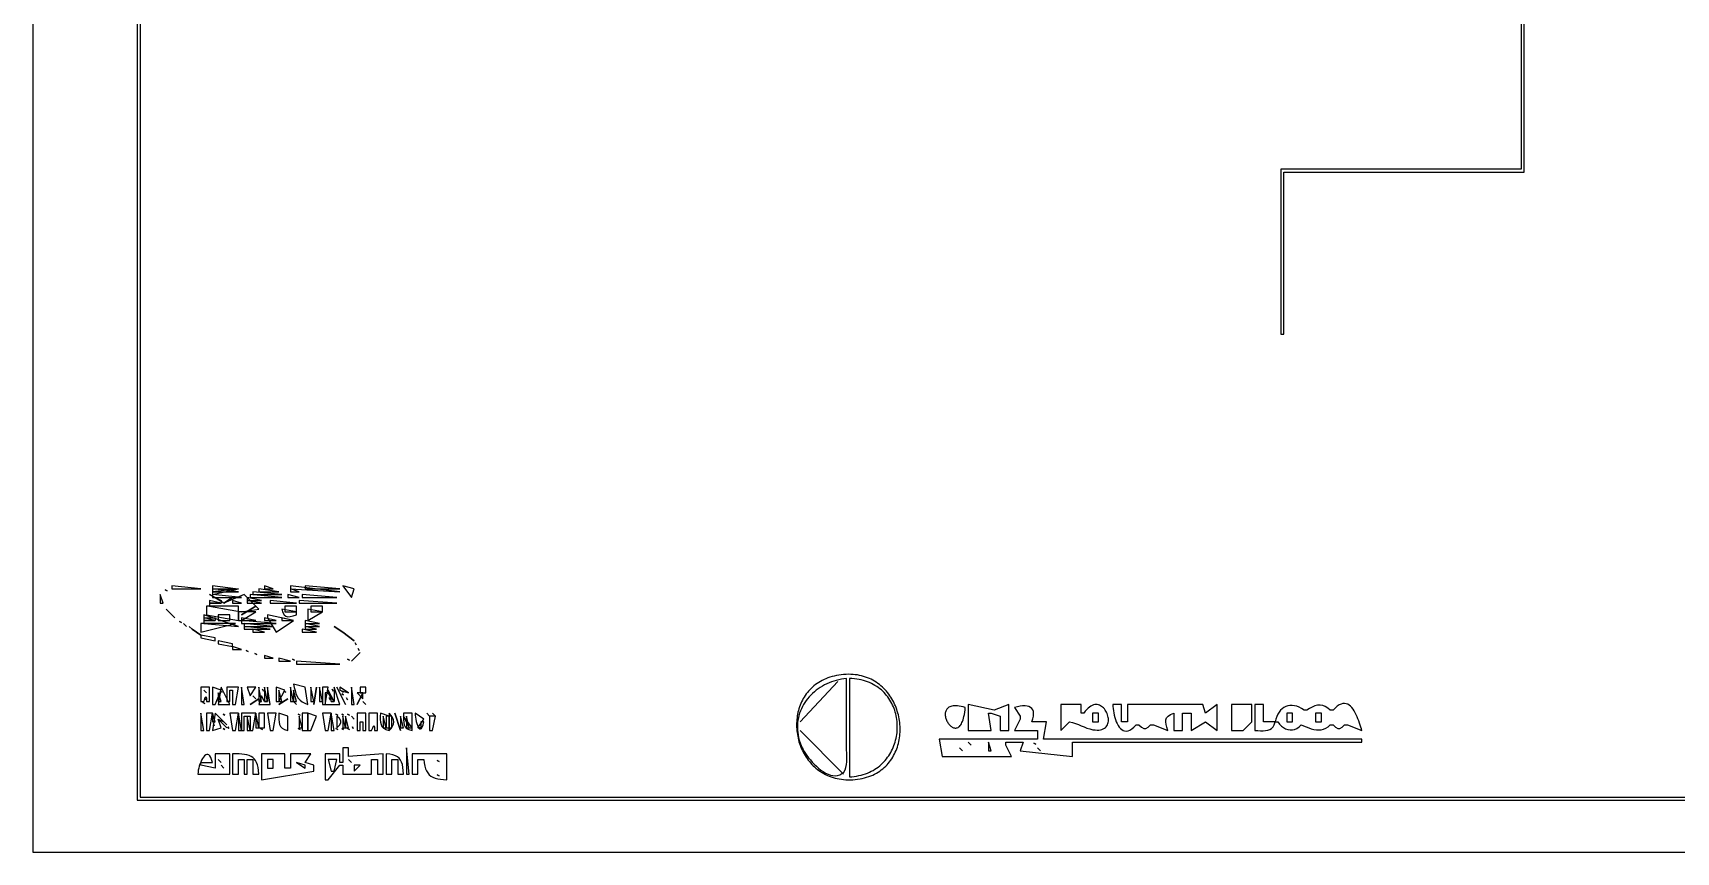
# Model space of a CAD drawing. Extents: x 0 to 1224, y 0 to 792.
# Drawn here: x 0 to 568, y 0 to 283 of the extents above; entities that cross this region are included whole.
import ezdxf

# ---------------------------------------------------------------- set-up
doc = ezdxf.new("R2010")
doc.units = 0
for name, color, linetype in [('C141', 141, 'CONTINUOUS'), ('C143', 143, 'CONTINUOUS'), ('C144', 144, 'CONTINUOUS'), ('C145', 145, 'CONTINUOUS'), ('C146', 146, 'CONTINUOUS'), ('C151', 151, 'CONTINUOUS'), ('C152', 152, 'CONTINUOUS'), ('C153', 153, 'CONTINUOUS'), ('C154', 154, 'CONTINUOUS'), ('C155', 155, 'CONTINUOUS'), ('C156', 156, 'CONTINUOUS'), ('C157', 157, 'CONTINUOUS'), ('C161', 161, 'CONTINUOUS'), ('C163', 163, 'CONTINUOUS'), ('C164', 164, 'CONTINUOUS'), ('C165', 165, 'CONTINUOUS'), ('C167', 167, 'CONTINUOUS'), ('C175', 175, 'CONTINUOUS'), ('C177', 177, 'CONTINUOUS'), ('C21', 21, 'CONTINUOUS'), ('C251', 251, 'CONTINUOUS'), ('C252', 252, 'CONTINUOUS'), ('C253', 253, 'CONTINUOUS'), ('C254', 254, 'CONTINUOUS'), ('C30', 30, 'CONTINUOUS'), ('C33', 33, 'CONTINUOUS'), ('C43', 43, 'CONTINUOUS'), ('C7', 7, 'CONTINUOUS')]:
    doc.layers.add(name, color=color, linetype=linetype)

msp = doc.modelspace()

# ---------------------------------------------------------------- linework, layer by layer
at = {"layer": 'C141'}
msp.add_lwpolyline([(76, 90), (76, 89), (86, 89), (76, 90)], dxfattribs=at)
at = {"layer": 'C143'}
for points in [[(72, 80), (72, 79), (84, 79), (72, 80)], [(81, 82), (81, 81), (84, 76), (90, 80), (81, 82)], [(90, 58), (90.2609, 56.8492), (90.5319, 55.7996), (90.8402, 54.8477), (91.213, 53.9902), (91.6776, 53.2237), (92.2613, 52.5449), (92.9914, 51.9502), (93.8952, 51.4363), (95, 51), (94, 57), (90, 58)], [(64.666664, 55.666668), (65.333336, 55.333332), (64.666664, 55.666668)], [(85, 51), (88, 53), (85, 51)], [(108, 47), (108, 43), (109, 43), (108, 47)], [(127, 47), (127, 43), (128, 43), (127, 47)]]:
    msp.add_lwpolyline(points, dxfattribs=at)
at = {"layer": 'C144'}
msp.add_lwpolyline([(72, 48), (72, 42), (73, 42), (73, 47), (75, 47), (75, 42), (76, 42), (77, 48), (72, 48)], dxfattribs=at)
at = {"layer": 'C145'}
msp.add_lwpolyline([(74, 57), (75, 54), (77, 57), (74, 57)], dxfattribs=at)
at = {"layer": 'C146'}
for points in [[(92, 87), (92, 86), (105, 86), (92, 87)], [(120, 48), (119.9931, 46.855), (119.9958, 45.8174), (120.0578, 44.8901), (120.2289, 44.0755), (120.5588, 43.3766), (121.0975, 42.7959), (121.8946, 42.3361), (123, 42), (123, 43), (123, 47), (120, 48)]]:
    msp.add_lwpolyline(points, dxfattribs=at)
at = {"layer": 'C151'}
for points in [[(62, 92), (62, 91), (70, 91), (62, 92)], [(71, 91), (62, 90), (62, 89), (71, 91)], [(94, 92), (94, 91), (106, 91), (94, 92)], [(65, 57), (64, 51), (68, 51), (65, 57)], [(99, 57), (99, 52), (100, 52), (99, 57)], [(79.333336, 56.333332), (79.666664, 55.666668), (79.333336, 56.333332)], [(106.666664, 55.666668), (107.333336, 55.333332), (106.666664, 55.666668)], [(112, 55), (114, 53), (114, 55), (112, 55)], [(62, 48), (62, 45), (63, 45), (62, 48)], [(106.666664, 42.666668), (107.333336, 42.333332), (106.666664, 42.666668)]]:
    msp.add_lwpolyline(points, dxfattribs=at)
at = {"layer": 'C152'}
for points in [[(80, 81), (80, 80), (84, 80), (80, 81)], [(86, 81), (86, 80), (90, 80), (86, 81)], [(58, 79), (58, 76), (70, 79), (58, 79)], [(73, 79), (73, 78), (83, 78), (73, 79)], [(103.333336, 56.333332), (103.666664, 55.666668), (103.333336, 56.333332)]]:
    msp.add_lwpolyline(points, dxfattribs=at)
at = {"layer": 'C153'}
for points in [[(80, 92), (80, 91), (83, 91), (80, 92)], [(71, 83), (71, 80), (72, 80), (77, 83), (71, 83)], [(86, 84), (86.3425, 82.8193), (86.7865, 82.0135), (87.3454, 81.5365), (88.0327, 81.3425), (88.8618, 81.3857), (89.8464, 81.6201), (91, 82), (91, 83), (86, 84)], [(95, 84), (95, 80), (100, 83), (95, 84)], [(73, 78), (73, 77), (82, 77), (73, 78)], [(94, 79), (94, 78), (99, 78), (94, 79)], [(63, 48), (62, 42), (65, 43), (64, 46), (66, 45), (63, 48)], [(77, 48), (77, 43), (78, 43), (77, 48)], [(122, 47), (122, 43), (124, 43), (124, 47), (122, 47)]]:
    msp.add_lwpolyline(points, dxfattribs=at)
at = {"layer": 'C154'}
for points in [[(62, 91), (62, 90), (71, 90), (62, 91)], [(78, 91), (78, 90), (85, 90), (78, 91)], [(61, 87), (61, 86), (65, 86), (61, 87)], [(62, 89), (62, 88), (72, 88), (62, 89)], [(69, 87), (69, 86), (72, 86), (69, 87)], [(74, 87), (74, 86), (79, 86), (74, 87)], [(75, 89), (75, 88), (86, 88), (75, 89)], [(82, 87), (82, 86), (91, 86), (82, 87)], [(88, 89), (88, 88), (92, 88), (88, 89)], [(59, 81), (59, 80), (63, 80), (59, 81)], [(60, 85), (60, 82), (71, 80), (71, 85), (60, 85)], [(72, 82), (77, 85), (72, 82)], [(72, 81), (72, 80), (77, 80), (72, 81)], [(87, 85), (87, 83), (91, 83), (91, 85), (87, 85)], [(76, 77), (76, 76), (80, 76), (76, 77)], [(58, 57), (58, 52), (59, 52), (59.3548, 52.9978), (59.6342, 53.5822), (59.8361, 53.6678), (59.9587, 53.1688), (60, 52), (61, 52), (61, 57), (58, 57)], [(62, 57), (62, 51), (63, 51), (65, 56), (62, 57)], [(72, 57), (72, 51), (73, 51), (72, 57)], [(80, 57), (80, 52), (81, 52), (80, 57)], [(89, 57), (89, 52), (90, 52), (89, 57)], [(96, 57), (96, 52), (97, 52), (96, 57)], [(106, 57), (106, 56), (109, 55), (106, 57)], [(110, 57), (110, 51), (111, 51), (110, 57)], [(64, 55), (64, 52), (65, 52), (64, 55)], [(102.333336, 53.333332), (102.666664, 52.666668), (102.333336, 53.333332)], [(108.333336, 53.333332), (108.666664, 52.666668), (108.333336, 53.333332)], [(114, 55), (112, 51), (114, 55)], [(58, 48), (58, 42), (59, 42), (58, 48)], [(68, 48), (69, 42), (70, 42), (71, 48), (68, 48)], [(81, 48), (82, 42), (83, 42), (84, 48), (81, 48)], [(85, 48), (84.9931, 46.855), (84.9958, 45.8174), (85.0578, 44.8901), (85.2289, 44.0755), (85.5588, 43.3766), (86.0975, 42.7959), (86.8946, 42.3361), (88, 42), (88, 43), (88, 47), (85, 48)], [(95, 48), (95, 42), (96, 42), (98, 47), (95, 48)], [(100, 48), (101, 42), (102, 42), (103, 48), (100, 48)], [(112, 48), (112, 42), (113, 42), (113, 45), (114, 45), (114, 42), (115, 42), (115, 48), (114, 48), (112, 48)], [(116, 48), (116, 42), (117, 42), (117.3548, 42.9978), (117.6342, 43.5822), (117.8361, 43.6678), (117.9587, 43.1688), (118, 42), (119, 42), (119, 48), (118, 48), (116, 48)], [(132, 48), (132.0287, 47.3538), (132.1063, 46.6446), (132.2278, 45.9045), (132.3881, 45.166), (132.582, 44.4616), (132.8045, 43.8236), (133.0504, 43.2844), (133.3147, 42.8765), (133.5922, 42.6323), (133.8778, 42.5841), (134.1666, 42.7643), (134.4532, 43.2055), (134.7327, 43.9399), (135, 45), (134, 45), (134, 43), (133, 43), (135, 46), (132, 48)], [(62.333332, 44.333332), (62.666668, 43.666668), (62.333332, 44.333332)], [(91.666664, 42.666668), (92.333336, 42.333332), (91.666664, 42.666668)], [(108.666664, 42.666668), (109.333336, 42.333332), (108.666664, 42.666668)], [(265, 42), (280, 27), (265, 42)]]:
    msp.add_lwpolyline(points, dxfattribs=at)
at = {"layer": 'C155'}
for points in [[(89, 91), (89, 90), (92, 90), (89, 91)], [(84, 57), (84, 52), (85, 52), (87, 56), (84, 57)], [(90, 52), (91, 51), (90, 52)], [(128, 47), (128.0261, 45.8148), (128.0886, 44.8141), (128.2461, 43.9814), (128.5573, 43.3001), (129.0809, 42.7538), (129.8755, 42.3259), (131, 42), (131, 43), (128, 47)]]:
    msp.add_lwpolyline(points, dxfattribs=at)
at = {"layer": 'C156'}
for points in [[(76, 54), (77, 53), (76, 54)], [(91.666664, 47.666668), (92.333336, 47.333332), (91.666664, 47.666668)], [(104.666664, 47.666668), (105.333336, 47.333332), (104.666664, 47.666668)], [(66, 45), (67, 44), (66, 45)]]:
    msp.add_lwpolyline(points, dxfattribs=at)
at = {"layer": 'C157'}
msp.add_lwpolyline([(78.666664, 42.666668), (79.333336, 42.333332), (78.666664, 42.666668)], dxfattribs=at)
at = {"layer": 'C161'}
for points in [[(94, 78), (94, 77), (98, 77), (94, 78)], [(105, 57), (108, 51), (105, 57)], [(102, 56), (103, 52), (104, 52), (102, 56)], [(103, 48), (103, 42), (104, 42), (103, 48)]]:
    msp.add_lwpolyline(points, dxfattribs=at)
at = {"layer": 'C163'}
for points in [[(59, 82), (59, 81), (63, 81), (63, 80), (59, 80), (59, 79), (71, 78), (59, 82)], [(93, 77), (93, 76), (98, 76), (93, 77)], [(78, 57), (78, 52), (79, 52), (78, 57)], [(98, 57), (97, 51), (98, 57)], [(100, 57), (100, 51), (101, 51), (102, 57), (100, 57)], [(113, 57), (113, 55), (115, 55), (115, 57), (113, 57)], [(92, 47), (92, 43), (93, 43), (92, 47)], [(125, 48), (127, 42), (125, 48)]]:
    msp.add_lwpolyline(points, dxfattribs=at)
at = {"layer": 'C164'}
for points in [[(67, 57), (67, 52), (68, 52), (68, 56), (69, 56), (69, 51), (70, 51), (71, 57), (67, 57)], [(65.666664, 47.666668), (66.333336, 47.333332), (65.666664, 47.666668)], [(108.666664, 47.666668), (109.333336, 47.333332), (108.666664, 47.666668)], [(65.666664, 42.666668), (66.333336, 42.333332), (65.666664, 42.666668)]]:
    msp.add_lwpolyline(points, dxfattribs=at)
at = {"layer": 'C165'}
for points in [[(96, 85), (96, 83), (100, 83), (100, 85), (96, 85)], [(106.666664, 54.666668), (107.333336, 54.333332), (106.666664, 54.666668)], [(60, 48), (60, 42), (61, 42), (62, 48), (60, 48)], [(107, 47), (107, 43), (108, 43), (107, 47)], [(110, 47), (111, 46), (110, 47)], [(137, 47), (137, 42), (138, 42), (139, 47), (137, 47)]]:
    msp.add_lwpolyline(points, dxfattribs=at)
at = {"layer": 'C167'}
for points in [[(128, 48), (128, 47), (130, 43), (131, 43), (131, 48), (128, 48)], [(104.666664, 42.666668), (105.333336, 42.333332), (104.666664, 42.666668)]]:
    msp.add_lwpolyline(points, dxfattribs=at)
at = {"layer": 'C175'}
for points in [[(93, 89), (93, 88), (105, 88), (93, 89)], [(136, 48), (137, 47), (136, 48)]]:
    msp.add_lwpolyline(points, dxfattribs=at)
at = {"layer": 'C177'}
msp.add_lwpolyline([(138, 48), (139, 47), (138, 48)], dxfattribs=at)
at = {"layer": 'C21'}
for points in [[(50.666668, 79.666664), (51.333332, 79.333336), (50.666668, 79.666664)], [(55, 77), (58, 75), (55, 77)], [(58, 75), (58, 74), (63, 73), (63, 74), (58, 75)], [(107, 76), (111, 73), (107, 76)], [(64, 73), (64, 72), (69, 71), (69, 72), (64, 73)], [(111.333336, 72.333336), (111.666664, 71.666664), (111.333336, 72.333336)], [(89.666664, 66.666664), (90.333336, 66.333336), (89.666664, 66.666664)]]:
    msp.add_lwpolyline(points, dxfattribs=at)
at = {"layer": 'C251'}
msp.add_lwpolyline([(58.666668, 51.666668), (59.333332, 51.333332), (58.666668, 51.666668)], dxfattribs=at)
at = {"layer": 'C252'}
for points in [[(89, 92), (89, 91), (106, 90), (89, 92)], [(107, 92), (110, 88), (111, 91), (107, 92)], [(112.333336, 70.333336), (112.666664, 69.666664), (112.333336, 70.333336)], [(75, 51), (78, 53), (75, 51)], [(86.666664, 55.666668), (87.333336, 55.333332), (86.666664, 55.666668)], [(114, 52), (115, 51), (114, 52)], [(422, 51), (422, 42), (422.9916, 41.9836), (423.9427, 41.9552), (424.8444, 41.9456), (425.6873, 41.9858), (426.4623, 42.1065), (427.1604, 42.3387), (427.7723, 42.7132), (428.289, 43.261), (428.7012, 44.013), (429, 45), (430, 45), (430.5765, 44.2198), (431.2151, 43.5562), (431.9052, 43.0162), (432.6361, 42.607), (433.3972, 42.3356), (434.1777, 42.2091), (434.9671, 42.2347), (435.7547, 42.4195), (436.5298, 42.7706), (437.2817, 43.295), (438, 44), (438.8632, 43.6351), (439.738, 43.2777), (440.6192, 42.9453), (441.5018, 42.6556), (442.3805, 42.4264), (443.2505, 42.2753), (444.1065, 42.22), (444.9435, 42.2783), (445.7565, 42.4677), (446.5402, 42.806), (447.2898, 43.3108), (448, 44), (449, 44), (449.864, 43.1298), (450.6319, 42.6947), (451.3679, 42.6947), (452.1359, 43.1298), (453, 44), (454, 44), (459, 42), (458.8165, 42.5918), (458.6164, 43.2311), (458.3988, 43.9076), (458.1628, 44.6105), (457.9076, 45.3294), (457.6322, 46.0538), (457.3357, 46.7732), (457.0173, 47.4769), (456.6761, 48.1544), (456.3111, 48.7954), (455.9215, 49.3891), (455.5063, 49.9251), (455.0648, 50.3928), (454.5959, 50.7818), (454.0989, 51.0815), (453.5727, 51.2813), (453.0165, 51.3707), (452.4295, 51.3393), (451.8107, 51.1764), (451.1593, 50.8715), (450.4742, 50.4142), (449.7548, 49.7939), (449, 49), (448, 49), (447.1893, 49.7807), (446.343, 50.3272), (445.468, 50.6561), (444.571, 50.7842), (443.6592, 50.7283), (442.7392, 50.5052), (441.8181, 50.1316), (440.9027, 49.6242), (440, 49), (439, 49), (438.1395, 49.5901), (437.2917, 50.0533), (436.4604, 50.3927), (435.6497, 50.6116), (434.8637, 50.7131), (434.1063, 50.7005), (433.3817, 50.5769), (432.6939, 50.3456), (432.0469, 50.0097), (431.4447, 49.5724), (430.8915, 49.037), (430.3911, 48.4067), (429.9478, 47.6846), (429.5654, 46.874), (429.2481, 45.978), (429, 45), (425, 45), (425, 51), (422, 51)], [(339, 50), (341, 47), (341, 46), (339, 42), (347, 42), (347, 39), (313, 39), (314, 33), (338, 33), (336, 37), (336, 38), (342, 38), (341, 35), (359, 33), (359, 38), (459, 38), (459, 39), (349, 39), (350, 45), (345, 45), (345.3574, 46.0787), (345.5607, 47.0297), (345.6182, 47.8571), (345.5381, 48.5651), (345.3287, 49.1579), (344.9984, 49.6397), (344.5555, 50.0147), (344.0083, 50.287), (343.3651, 50.4609), (342.6342, 50.5405), (341.8239, 50.53), (340.9426, 50.4336), (339.9985, 50.2556), (339, 50)], [(322, 50), (321.2682, 50.1928), (320.5842, 50.3421), (319.9466, 50.4497), (319.3544, 50.5176), (318.8063, 50.5478), (318.3011, 50.5422), (317.8378, 50.5027), (317.415, 50.4313), (317.0316, 50.3299), (316.6865, 50.2005), (316.3784, 50.045), (316.1062, 49.8653), (315.8687, 49.6635), (315.6647, 49.4414), (315.493, 49.2009), (315.3524, 48.9442), (315.2418, 48.6729), (315.16, 48.3892), (315.1058, 48.095), (315.078, 47.7922), (315.0754, 47.4827), (315.0969, 47.1685), (315.1412, 46.8516), (315.2072, 46.5338), (315.2938, 46.2172), (315.3996, 45.9036), (315.5236, 45.5951), (315.6646, 45.2935), (315.8213, 45.0008), (315.9926, 44.719), (316.1774, 44.4499), (316.3744, 44.1956), (316.5824, 43.9579), (316.8003, 43.7389), (317.0269, 43.5404), (317.261, 43.3644), (317.5015, 43.2129), (317.7471, 43.0878), (317.9966, 42.991), (318.2489, 42.9245), (318.5029, 42.8903), (318.7572, 42.8901), (319.0108, 42.9262), (319.2624, 43.0002), (319.5109, 43.1143), (319.7551, 43.2703), (319.9938, 43.4702), (320.2258, 43.716), (320.45, 44.0095), (320.6652, 44.3527), (320.8701, 44.7476), (321.0636, 45.1961), (321.2446, 45.7002), (321.4118, 46.2617), (321.564, 46.8827), (321.7001, 47.5651), (321.819, 48.3108), (321.9193, 49.1218), (322, 50)], [(323, 51), (323, 42), (331, 42), (330, 48), (331, 48), (334, 47), (334, 42), (337, 42), (337, 51), (332, 49), (323, 51)], [(355, 51), (355, 42), (358, 45), (359.0733, 44.7802), (360.1006, 44.4687), (361.0958, 44.0946), (362.0731, 43.6876), (363.0466, 43.2769), (364.0303, 42.8921), (365.0383, 42.5626), (366.0848, 42.3179), (366.8319, 42.2114), (367.5163, 42.1699), (368.1397, 42.1892), (368.7038, 42.2652), (369.2101, 42.394), (369.6604, 42.5715), (370.0563, 42.7935), (370.3994, 43.0562), (370.6915, 43.3554), (370.9342, 43.6871), (371.1291, 44.0472), (371.2779, 44.4317), (371.3823, 44.8366), (371.4439, 45.2578), (371.4644, 45.6912), (371.4454, 46.1328), (371.3886, 46.5786), (371.2957, 47.0245), (371.1683, 47.4664), (371.0081, 47.9004), (370.8167, 48.3223), (370.5958, 48.7281), (370.3471, 49.1138), (370.0722, 49.4753), (369.7727, 49.8086), (369.4504, 50.1097), (369.1069, 50.3744), (368.7438, 50.5987), (368.3629, 50.7786), (367.9657, 50.9101), (367.5539, 50.989), (367.1292, 51.0114), (366.6933, 50.9732), (366.2478, 50.8703), (365.7944, 50.6988), (365.3346, 50.4544), (364.8703, 50.1333), (364.403, 49.7314), (363.9344, 49.2445), (363.4662, 48.6687), (363, 48), (362, 48), (362, 51), (355, 51)], [(373, 51), (373.0194, 50.3308), (373.0735, 49.6167), (373.1625, 48.8698), (373.2865, 48.1027), (373.4459, 47.3277), (373.6408, 46.5574), (373.8716, 45.804), (374.1384, 45.0801), (374.4415, 44.3981), (374.7812, 43.7703), (375.1577, 43.2093), (375.5712, 42.7273), (376.0221, 42.3369), (376.5104, 42.0505), (377.0365, 41.8805), (377.6006, 41.8392), (378.203, 41.9392), (378.8439, 42.1929), (379.5235, 42.6126), (380.2421, 43.2108), (381, 44), (382, 44), (382.864, 43.1298), (383.632, 42.6947), (384.3679, 42.6947), (385.1359, 43.1298), (386, 44), (387, 44), (392, 42), (391.6249, 43.149), (391.3538, 44.1436), (391.224, 45.004), (391.2728, 45.7504), (391.5375, 46.403), (392.0554, 46.9819), (392.8638, 47.5075), (394, 48), (394, 42), (397, 42), (397, 48), (400, 48), (400, 42), (405, 45), (409, 42), (409, 51), (405, 48), (404, 51), (378, 51), (378, 45), (376, 45), (376, 51), (373, 51)], [(414, 51), (414, 42), (418, 42), (421, 45), (421, 51), (414, 51)], [(67.333336, 43.333332), (67.666664, 42.666668), (67.333336, 43.333332)], [(110.333336, 43.333332), (110.666664, 42.666668), (110.333336, 43.333332)]]:
    msp.add_lwpolyline(points, dxfattribs=at)
at = {"layer": 'C253'}
for points in [[(94, 80), (94, 79), (99, 79), (94, 80)], [(71, 48), (71, 42), (72, 42), (71, 48)], [(78, 48), (78, 43), (80, 43), (80, 48), (78, 48)], [(106.666664, 47.666668), (107.333336, 47.333332), (106.666664, 47.666668)], [(123, 48), (123, 42), (123.732, 42.7368), (124.2548, 43.4849), (124.5686, 44.2406), (124.6731, 44.9999), (124.5686, 45.7593), (124.2548, 46.5149), (123.732, 47.263), (123, 48)]]:
    msp.add_lwpolyline(points, dxfattribs=at)
at = {"layer": 'C254'}
for points in [[(61, 89), (65, 87), (65, 86), (61, 86), (61, 85), (72, 83), (78, 84), (73, 89), (66, 86), (61, 89)], [(74, 88), (74, 87), (79, 87), (74, 88)], [(110, 66), (113, 69), (110, 66)], [(81, 57), (81, 52), (80, 52), (79, 54), (78, 51), (82, 51), (81, 57)], [(104, 57), (104, 52), (102, 55), (101, 55), (101, 51), (106, 51), (104, 57)], [(85, 56), (85, 52), (86, 52), (85, 56)], [(64, 46), (67, 43), (64, 46)], [(74, 47), (74, 42), (75, 42), (74, 47)], [(93, 48), (93, 42), (95, 42), (95, 48), (93, 48)]]:
    msp.add_lwpolyline(points, dxfattribs=at)
at = {"layer": 'C30'}
msp.add_lwpolyline([(104, 78), (107, 76), (104, 78)], dxfattribs=at)
at = {"layer": 'C33'}
for points in [[(48, 92), (48, 91), (58, 91), (48, 92)], [(44, 89), (44, 86), (45, 86), (44, 89)], [(45.666668, 90.666664), (46.333332, 90.333336), (45.666668, 90.666664)], [(46, 84), (47, 83), (46, 84)], [(48, 82), (49, 81), (48, 82)], [(52, 79), (53, 78), (52, 79)], [(54, 78), (55, 77), (54, 78)], [(69, 71), (69, 70), (72, 70), (69, 71)], [(73.666664, 69.666664), (74.333336, 69.333336), (73.666664, 69.666664)], [(76.666664, 68.666664), (77.333336, 68.333336), (76.666664, 68.666664)], [(80, 68), (80, 67), (83, 67), (80, 68)], [(85, 67), (85, 66), (89, 66), (85, 67)], [(91, 66), (91, 65), (106, 65), (91, 66)], [(108.666664, 66.666664), (109.333336, 66.333336), (108.666664, 66.666664)], [(280, 61.365742), (279.1536, 61.2788), (278.331, 61.164), (277.532, 61.0222), (276.7565, 60.8539), (276.0044, 60.66), (275.2756, 60.4411), (274.57, 60.1979), (273.8877, 59.9311), (273.2284, 59.6415), (272.592, 59.3298), (271.9786, 58.9966), (271.388, 58.6428), (270.8201, 58.269), (270.2748, 57.8759), (269.7521, 57.4642), (269.2518, 57.0347), (268.7739, 56.5881), (268.3183, 56.1251), (267.8849, 55.6463), (267.4736, 55.1526), (267.0843, 54.6446), (266.717, 54.123), (266.3715, 53.5886), (266.0478, 53.0421), (265.7458, 52.4841), (265.4653, 51.9154), (265.2064, 51.3368), (264.9688, 50.7488), (264.7526, 50.1523), (264.5577, 49.5479), (264.3839, 48.9364), (264.2311, 48.3185), (264.0994, 47.6949), (263.9885, 47.0663), (263.8984, 46.4334), (263.8291, 45.7969), (263.7804, 45.1576), (263.7522, 44.5161), (263.7445, 43.8732), (263.7572, 43.2296), (263.7901, 42.586), (263.8433, 41.9432), (263.9165, 41.3017), (264.0098, 40.6624), (264.123, 40.0259), (264.2561, 39.3931), (264.4089, 38.7645), (264.5814, 38.1409), (264.7735, 37.523), (264.9851, 36.9115), (265.2161, 36.3072), (265.4664, 35.7108), (265.736, 35.1229), (266.0247, 34.5442), (266.3325, 33.9756), (266.6593, 33.4177), (267.0049, 32.8712), (267.3694, 32.3369), (267.7526, 31.8154), (268.1544, 31.3075), (268.5747, 30.8138), (269.0136, 30.3351), (269.4707, 29.8722), (269.9462, 29.4256), (270.4399, 28.9962), (270.9516, 28.5847), (271.4814, 28.1917), (272.0291, 27.818), (272.5947, 27.4643), (273.178, 27.1312), (273.779, 26.8196), (274.3976, 26.5301), (275.0337, 26.2635), (275.6872, 26.0204), (276.358, 25.8016), (277.0461, 25.6078), (277.7513, 25.4397), (278.4736, 25.298), (279.2128, 25.1834), (279.9689, 25.0967), (280.7419, 25.0385), (281.5315, 25.0096), (282.3378, 25.0107), (283.1607, 25.0425), (284, 25.1057), (284.8377, 25.2), (285.651, 25.3238), (286.4401, 25.4762), (287.205, 25.6565), (287.9459, 25.864), (288.6627, 26.0977), (289.3556, 26.357), (290.0247, 26.641), (290.6701, 26.949), (291.2919, 27.2802), (291.8901, 27.6338), (292.4649, 28.0091), (293.0163, 28.4051), (293.5445, 28.8213), (294.0496, 29.2567), (294.5315, 29.7106), (294.9905, 30.1822), (295.4267, 30.6707), (295.84, 31.1754), (296.2306, 31.6955), (296.5987, 32.2301), (296.9442, 32.7786), (297.2673, 33.3401), (297.5681, 33.9138), (297.8466, 34.4989), (298.103, 35.0948), (298.3374, 35.7005), (298.5498, 36.3154), (298.7404, 36.9386), (298.9092, 37.5693), (299.0563, 38.2068), (299.1819, 38.8502), (299.2859, 39.4989), (299.3686, 40.152), (299.4299, 40.8087), (299.4701, 41.4683), (299.4891, 42.1299), (299.4872, 42.7929), (299.4643, 43.4563), (299.4205, 44.1195), (299.356, 44.7816), (299.2709, 45.4419), (299.1652, 46.0995), (299.0391, 46.7538), (298.8925, 47.4038), (298.7257, 48.0489), (298.5387, 48.6883), (298.3317, 49.3211), (298.1046, 49.9466), (297.8576, 50.564), (297.5908, 51.1725), (297.3043, 51.7713), (296.9981, 52.3598), (296.6724, 52.937), (296.3273, 53.5021), (295.9629, 54.0545), (295.5791, 54.5934), (295.1762, 55.1178), (294.7543, 55.6272), (294.3134, 56.1206), (293.8535, 56.5973), (293.3749, 57.0566), (292.8776, 57.4975), (292.3617, 57.9195), (291.8273, 58.3216), (291.2745, 58.7031), (290.7033, 59.0631), (290.1139, 59.4011), (289.5064, 59.716), (288.8808, 60.0073), (288.2372, 60.274), (287.5758, 60.5154), (286.8967, 60.7307), (286.1998, 60.9191), (285.4854, 61.0799), (284.7535, 61.2123), (284.0042, 61.3155), (283.2376, 61.3886), (282.4537, 61.431), (281.6528, 61.4418), (280.8348, 61.4203), (280, 61.3657)]]:
    msp.add_lwpolyline(points, dxfattribs=at)
at = {"layer": 'C43'}
msp.add_lwpolyline([(47, 83), (48, 82), (47, 83)], dxfattribs=at)
at = {"layer": 'C7'}
for points in [[(0, 792), (0, 0), (1224, 0), (1224, 792), (0, 792)], [(36, 775), (36, 18), (1206, 18), (1206, 775), (36, 775)], [(37, 774), (37, 19), (1205, 19), (1205, 774), (37, 774)], [(514, 291), (514, 236), (431, 236), (431, 179), (432, 179), (432, 235), (515, 235), (515, 290)], [(66, 86), (69, 88), (66, 86)], [(64, 82), (64, 80), (68, 80), (68, 82), (64, 82)], [(281, 60), (280.0993, 59.8982), (279.2103, 59.7577), (278.3342, 59.5796), (277.4722, 59.3647), (276.6256, 59.114), (275.7956, 58.8284), (274.9833, 58.5089), (274.1901, 58.1564), (273.4171, 57.7719), (272.6656, 57.3562), (271.9368, 56.9103), (271.2319, 56.4353), (270.5522, 55.9319), (269.8989, 55.4012), (269.2731, 54.8441), (268.6762, 54.2615), (268.1094, 53.6543), (267.5739, 53.0236), (267.0708, 52.3703), (266.6016, 51.6952), (266.1672, 50.9994), (265.7691, 50.2837), (265.4084, 49.5492), (265.0863, 48.7967), (264.8041, 48.0272), (264.563, 47.2417), (264.3643, 46.441), (264.2091, 45.6262), (264.0986, 44.7981), (264.0342, 43.9577), (264.017, 43.106), (264.0482, 42.2438), (264.1292, 41.3722), (264.261, 40.492), (264.445, 39.6043), (264.6823, 38.7098), (264.9742, 37.8097), (265.322, 36.9048), (265.7268, 35.9961), (266.0222, 35.4237), (266.3926, 34.7898), (266.8323, 34.1068), (267.3355, 33.3874), (267.8967, 32.644), (268.5101, 31.8891), (269.17, 31.1352), (269.8708, 30.3948), (270.6068, 29.6805), (271.3722, 29.0048), (272.1614, 28.3801), (272.9687, 27.8191), (273.7884, 27.3341), (274.6149, 26.9377), (275.4424, 26.6425), (276.2653, 26.4609), (277.0778, 26.4054), (277.8743, 26.4886), (278.6491, 26.723), (279.3966, 27.1211), (280.0266, 27.6911), (280.4879, 28.423), (280.8046, 29.2825), (281.0009, 30.2354), (281.1008, 31.2475), (281.1286, 32.2846), (281.1082, 33.3126), (281.0639, 34.2973), (281.0198, 35.2045), (281, 36), (281, 60)], [(278, 59), (265, 45), (278, 59)], [(282, 60), (282, 26), (282.8551, 26.061), (283.6877, 26.1535), (284.4977, 26.2768), (285.2851, 26.4299), (286.0498, 26.6119), (286.792, 26.822), (287.5114, 27.0594), (288.2083, 27.3232), (288.8824, 27.6125), (289.5339, 27.9265), (290.1628, 28.2642), (290.7689, 28.6249), (291.3524, 29.0077), (291.9131, 29.4116), (292.4512, 29.836), (292.9665, 30.2798), (293.4591, 30.7422), (293.929, 31.2225), (294.3761, 31.7196), (294.8005, 32.2328), (295.2021, 32.7611), (295.581, 33.3038), (295.9371, 33.8599), (296.2704, 34.4287), (296.5809, 35.0091), (296.8686, 35.6005), (297.1335, 36.2019), (297.3756, 36.8124), (297.5948, 37.4312), (297.7913, 38.0575), (297.9648, 38.6903), (298.1156, 39.3288), (298.2435, 39.9722), (298.3485, 40.6195), (298.4306, 41.27), (298.4899, 41.9228), (298.5262, 42.5769), (298.5397, 43.2316), (298.5303, 43.886), (298.4979, 44.5392), (298.4426, 45.1903), (298.3644, 45.8386), (298.2632, 46.483), (298.1391, 47.1229), (297.992, 47.7572), (297.822, 48.3853), (297.629, 49.006), (297.413, 49.6188), (297.174, 50.2226), (296.912, 50.8165), (296.627, 51.3999), (296.319, 51.9717), (295.988, 52.5311), (295.6339, 53.0773), (295.2568, 53.6094), (294.8566, 54.1265), (294.4334, 54.6278), (293.9871, 55.1124), (293.5178, 55.5795), (293.0253, 56.0282), (292.5098, 56.4575), (291.9711, 56.8668), (291.4094, 57.255), (290.8245, 57.6214), (290.2165, 57.9651), (289.5854, 58.2852), (288.9311, 58.5809), (288.2537, 58.8512), (287.5531, 59.0954), (286.8294, 59.3126), (286.0825, 59.5019), (285.3124, 59.6625), (284.5191, 59.7934), (283.7026, 59.8939), (282.8629, 59.963), (282, 60)], [(59, 56), (60, 55), (59, 56)], [(59.333332, 53.333332), (59.666668, 52.666668), (59.333332, 53.333332)], [(90, 56), (90, 52), (91, 52), (90, 56)], [(105, 47), (105, 43), (105.8701, 43.864), (106.3052, 44.6319), (106.3052, 45.3679), (105.8701, 46.1359), (105, 47)], [(121, 47), (121, 43), (122, 43), (121, 47)], [(129, 47), (129, 43), (130, 43), (129, 47)], [(366, 48), (366, 45), (368, 45), (368, 48), (366, 48)], [(433, 48), (433, 45), (435, 45), (435, 48), (433, 48)], [(443, 48), (443, 45), (445, 45), (445, 48), (443, 48)], [(107, 36), (107, 31), (106, 31), (106, 34), (101, 34), (101, 25), (102, 25), (106, 30), (107, 30), (107, 27), (117, 27), (117, 32), (119, 32), (119, 27), (121, 27), (121, 34), (109, 33), (109, 36), (107, 36)], [(129, 36), (129, 27), (130, 27), (129, 36)], [(320, 36), (321, 35), (320, 36)], [(323, 38), (324, 37), (323, 38)], [(330, 38), (330, 35), (331, 35), (330, 38)], [(345.666656, 37.666668), (346.333344, 37.333332), (345.666656, 37.666668)], [(347, 36), (348, 35), (347, 36)], [(57, 27), (68, 27), (68, 34), (63, 34), (63, 29), (58, 30), (58, 31), (62, 31), (61.7417, 31.9935), (61.4502, 32.749), (61.1313, 33.2842), (60.7907, 33.617), (60.4343, 33.7651), (60.0678, 33.7464), (59.6971, 33.5787), (59.328, 33.2799), (58.9663, 32.8678), (58.6177, 32.3601), (58.2882, 31.7748), (57.9834, 31.1296), (57.7091, 30.4424), (57.4713, 29.731), (57.2757, 29.0133), (57.128, 28.3069), (57.0342, 27.6299), (57, 27)], [(64, 32), (65, 31), (64, 32)], [(65, 30), (66, 29), (65, 30)], [(69, 34), (69, 27), (71, 27), (71, 32), (73, 32), (73, 27), (74, 27), (74, 32), (76, 32), (76, 27), (78, 27), (77.9222, 28.2155), (77.7732, 29.2819), (77.5524, 30.209), (77.2587, 31.0065), (76.8916, 31.6841), (76.4501, 32.2514), (75.9335, 32.7182), (75.3409, 33.0942), (74.6716, 33.3892), (73.9248, 33.6128), (73.0997, 33.7747), (72.1954, 33.8847), (71.2112, 33.9524), (70.1463, 33.9876), (69, 34)], [(79, 34), (79, 25), (97, 28), (97, 30), (94, 31), (96, 34), (89, 34), (89, 29), (87, 29), (87, 34), (79, 34)], [(81, 32), (81, 29), (83, 29), (83, 32), (81, 32)], [(91, 31), (94, 29), (94, 30), (91, 31)], [(102, 32), (103, 28), (104, 28), (105, 32), (102, 32)], [(109, 32), (110, 31), (109, 32)], [(111, 30), (111, 28), (113, 30), (111, 30)], [(122, 34), (122, 27), (124, 27), (124, 32), (126, 32), (126, 27), (128, 27), (127.9354, 28.2191), (127.8171, 29.304), (127.6309, 30.2604), (127.3625, 31.0943), (126.998, 31.8117), (126.5232, 32.4184), (125.924, 32.9205), (125.1861, 33.3237), (124.2956, 33.6341), (123.2383, 33.8575), (122, 34)], [(131, 34), (131, 27), (133, 27), (133, 32), (135, 32), (135.1238, 30.8127), (135.3199, 29.7619), (135.5909, 28.8399), (135.9395, 28.039), (136.3682, 27.3514), (136.8798, 26.7693), (137.4768, 26.2851), (138.1618, 25.8909), (138.9376, 25.579), (139.8066, 25.3417), (140.7716, 25.1713), (141.8352, 25.0599), (143, 25), (143, 34), (131, 34)], [(139.666672, 31.666666), (140.333328, 31.333334), (139.666672, 31.666666)], [(139.666672, 26.666666), (140.333328, 26.333334), (139.666672, 26.666666)]]:
    msp.add_lwpolyline(points, dxfattribs=at)

doc.saveas('drawing.dxf')
